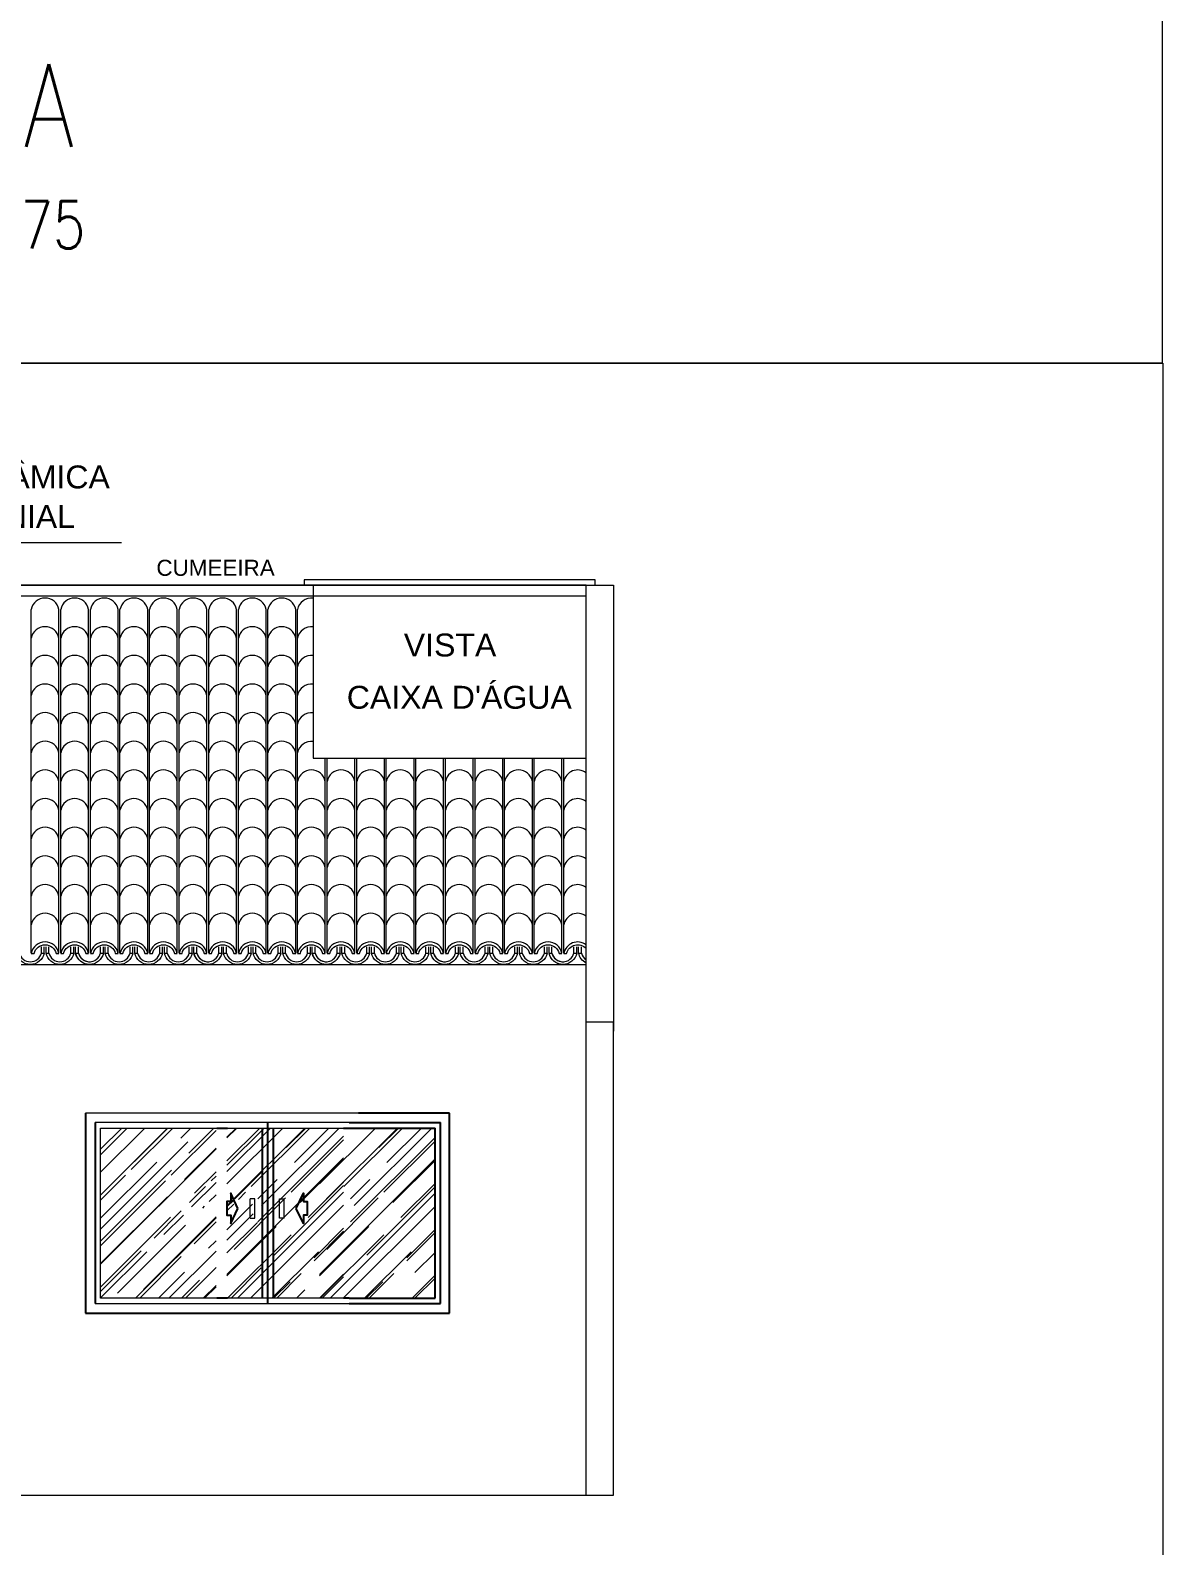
# Model space of a CAD drawing. Header units: millimetres. Extents: x 1345 to 2117, y 1214 to 1365.
# Drawn here: x 1883.94 to 1890.16, y 1279.62 to 1287.95 of the extents above; entities that cross this region are included whole.
import ezdxf
from ezdxf.enums import TextEntityAlignment as Align

# ---------------------------------------------------------------- set-up
doc = ezdxf.new("R2010")
doc.units = ezdxf.units.MM
doc.header["$LTSCALE"] = 0.5
for name, color, linetype in [('02', 2, 'Continuous'), ('COTAS', 7, 'Continuous'), ('DIVERSOS', 4, 'Continuous'), ('PAGPISO', 8, 'Continuous'), ('parede', 2, 'Continuous'), ('texto pequeno', 3, 'Continuous'), ('V5', 4, 'Continuous')]:
    doc.layers.add(name, color=color, linetype=linetype)
for name, color, linetype, lineweight in [('E-TXT-G', 3, 'Continuous', 30), ('E-TXT-W', 7, 'Continuous', 15), ('E-TXT-Y', 2, 'Continuous', 40)]:
    doc.layers.add(name, color=color, linetype=linetype, lineweight=lineweight)
doc.styles.add('REG140', font='romans.shx', dxfattribs={"width": 0.8, "height": 0.35})
doc.styles.add('REG80', font='romans.shx', dxfattribs={"width": 0.8, "height": 0.1})
doc.styles.add('SANSSERIF', font='sas_____.pfb', dxfattribs={"height": 1})
doc.styles.add('SANSSERIF2', font='sanssb__.ttf', dxfattribs={"width": 0.8})

# ---------------------------------------------------------------- blocks, each defined once
blk = doc.blocks.new('IND_DES')
at = {"layer": 'E-TXT-W'}
blk.add_line((0.0269, -0.2428), (0.1984, -0.2428), dxfattribs=at)
at = {"layer": 'E-TXT-G', "style": 'REG80', "width": 0.8}
for s, p in [('ESCALA', (-0.4463, -0.2864)), ('1', (0.2426, -0.2864)), (':', (0.3988, -0.2706))]:
    blk.add_text(s, height=0.1, dxfattribs=at).set_placement(p)
blk.add_attdef('ESCALA', (0.4897, -0.2812), '', height=0.1, dxfattribs=at)
at = {"layer": 'E-TXT-W', "style": 'SANSSERIF2', "width": 0.6}
blk.add_attdef('00', text='', height=0.4, dxfattribs=at).set_placement((-0.7083, -0.2881), align=Align.CENTER)
at = {"layer": 'E-TXT-Y', "style": 'REG140', "width": 0.8}
for tag, p in [('PROJETO', (-0.4563, 0.1829)), ('DESENHO', (-0.4582, -0.0658))]:
    blk.add_attdef(tag, p, '', height=0.175, dxfattribs=at)
blk = doc.blocks.new('_JAN-SETA')
blk.add_lwpolyline([(0, 0), (7.5, 7.9026), (7.5, 3.5), (11.5, 3.5), (11.5, -3.5), (7.5, -3.5), (7.5, -7.9026)], close=True)

msp = doc.modelspace()

# ---------------------------------------------------------------- linework, layer by layer
at = {"lineweight": 18}
for p, q in [((1884, 1282.878), (1884, 1282.9131)), ((1884.0155, 1282.878), (1884.0155, 1282.9131)), ((1884.0257, 1282.878), (1884.0257, 1282.9131)), ((1884.0413, 1282.878), (1884.0413, 1282.9131)), ((1884.1625, 1282.878), (1884.1625, 1282.9131)), ((1884.1781, 1282.878), (1884.1781, 1282.9131)), ((1884.1883, 1282.878), (1884.1883, 1282.9131)), ((1884.2039, 1282.878), (1884.2039, 1282.9131)), ((1884.3251, 1282.878), (1884.3251, 1282.9131)), ((1884.3407, 1282.878), (1884.3407, 1282.9131)), ((1884.3508, 1282.878), (1884.3508, 1282.9131)), ((1884.3664, 1282.878), (1884.3664, 1282.9131)), ((1884.4877, 1282.878), (1884.4877, 1282.9131)), ((1884.5033, 1282.878), (1884.5033, 1282.9131)), ((1884.5134, 1282.878), (1884.5134, 1282.9131)), ((1884.529, 1282.878), (1884.529, 1282.9131)), ((1884.6502, 1282.878), (1884.6502, 1282.9131)), ((1884.6658, 1282.878), (1884.6658, 1282.9131)), ((1884.676, 1282.878), (1884.676, 1282.9131)), ((1884.6916, 1282.878), (1884.6916, 1282.9131)), ((1884.8128, 1282.878), (1884.8128, 1282.9131)), ((1884.8284, 1282.878), (1884.8284, 1282.9131)), ((1884.8386, 1282.878), (1884.8386, 1282.9131)), ((1884.8541, 1282.878), (1884.8541, 1282.9131)), ((1884.9754, 1282.878), (1884.9754, 1282.9131)), ((1884.991, 1282.878), (1884.991, 1282.9131)), ((1885.0011, 1282.878), (1885.0011, 1282.9131)), ((1885.0167, 1282.878), (1885.0167, 1282.9131)), ((1885.138, 1282.878), (1885.138, 1282.9131)), ((1885.1535, 1282.878), (1885.1535, 1282.9131)), ((1885.1637, 1282.878), (1885.1637, 1282.9131)), ((1885.1793, 1282.878), (1885.1793, 1282.9131)), ((1885.3005, 1282.878), (1885.3005, 1282.9131)), ((1885.3161, 1282.878), (1885.3161, 1282.9131)), ((1885.3263, 1282.878), (1885.3263, 1282.9131)), ((1885.3419, 1282.878), (1885.3419, 1282.9131)), ((1885.4631, 1282.878), (1885.4631, 1282.9131)), ((1885.4787, 1282.878), (1885.4787, 1282.9131)), ((1885.4888, 1282.878), (1885.4888, 1282.9131)), ((1885.5044, 1282.878), (1885.5044, 1282.9131)), ((1885.6257, 1282.878), (1885.6257, 1282.9131)), ((1885.6412, 1282.878), (1885.6412, 1282.9131)), ((1885.6514, 1282.878), (1885.6514, 1282.9131)), ((1885.667, 1282.878), (1885.667, 1282.9131)), ((1885.7882, 1282.878), (1885.7882, 1282.9131)), ((1885.8038, 1282.878), (1885.8038, 1282.9131)), ((1885.814, 1282.878), (1885.814, 1282.9131)), ((1885.8296, 1282.878), (1885.8296, 1282.9131)), ((1885.9508, 1282.878), (1885.9508, 1282.9131)), ((1885.9664, 1282.878), (1885.9664, 1282.9131)), ((1885.9765, 1282.878), (1885.9765, 1282.9131)), ((1885.9921, 1282.878), (1885.9921, 1282.9131)), ((1886.1134, 1282.878), (1886.1134, 1282.9131)), ((1886.129, 1282.878), (1886.129, 1282.9131)), ((1886.1391, 1282.878), (1886.1391, 1282.9131)), ((1886.1547, 1282.878), (1886.1547, 1282.9131)), ((1886.2759, 1282.878), (1886.2759, 1282.9131)), ((1886.2915, 1282.878), (1886.2915, 1282.9131)), ((1886.3017, 1282.878), (1886.3017, 1282.9131)), ((1886.3173, 1282.878), (1886.3173, 1282.9131)), ((1886.4385, 1282.878), (1886.4385, 1282.9131)), ((1886.4541, 1282.878), (1886.4541, 1282.9131)), ((1886.4643, 1282.878), (1886.4643, 1282.9131)), ((1886.4798, 1282.878), (1886.4798, 1282.9131)), ((1886.6011, 1282.878), (1886.6011, 1282.9131)), ((1886.6167, 1282.878), (1886.6167, 1282.9131)), ((1886.6268, 1282.878), (1886.6268, 1282.9131)), ((1886.6424, 1282.878), (1886.6424, 1282.9131)), ((1886.7637, 1282.878), (1886.7637, 1282.9131)), ((1886.7792, 1282.878), (1886.7792, 1282.9131)), ((1886.7894, 1282.878), (1886.7894, 1282.9131)), ((1886.805, 1282.878), (1886.805, 1282.9131)), ((1886.9262, 1282.878), (1886.9262, 1282.9131)), ((1886.9418, 1282.878), (1886.9418, 1282.9131)), ((1886.952, 1282.878), (1886.952, 1282.9131)), ((1886.9676, 1282.878), (1886.9676, 1282.9131)), ((1882.6439, 1282.8159), (1884.2696, 1282.8159)), ((1883.2941, 1282.8159), (1884.9199, 1282.8159)), ((1883.9444, 1282.8159), (1885.5702, 1282.8159)), ((1884.5947, 1282.8159), (1886.2204, 1282.8159)), ((1885.245, 1282.8159), (1886.8707, 1282.8159)), ((1885.4076, 1282.8159), (1886.9933, 1282.8159)), ((1884.3258, 1281.9164), (1884.9633, 1281.9164)), ((1884.3258, 1280.9814), (1884.3258, 1281.9164)), ((1885.0233, 1281.9164), (1885.6608, 1281.9164)), ((1885.1472, 1281.4216), (1885.1472, 1281.5266)), ((1885.1735, 1281.5266), (1885.1472, 1281.5266)), ((1885.1735, 1281.4216), (1885.1735, 1281.5266)), ((1885.3077, 1281.4216), (1885.3077, 1281.5266)), ((1885.3077, 1281.5266), (1885.3339, 1281.5266)), ((1885.3339, 1281.4216), (1885.3339, 1281.5266)), ((1885.1472, 1281.4216), (1885.1735, 1281.4216)), ((1885.3339, 1281.4216), (1885.3077, 1281.4216)), ((1884.9633, 1280.9814), (1884.3258, 1280.9814)), ((1885.6608, 1280.9814), (1885.0233, 1280.9814))]:
    msp.add_line(p, q, dxfattribs=at)
at = {"color": 7, "linetype": 'ByBlock'}
for p, q in [((1884.2433, 1281.9989), (1884.2433, 1280.8989)), ((1886.2433, 1281.9989), (1885.7433, 1281.9989)), ((1886.2433, 1280.8989), (1886.2433, 1281.9989)), ((1884.2958, 1281.9464), (1884.2958, 1280.9514)), ((1884.9633, 1281.9164), (1885.0233, 1281.9164)), ((1885.2133, 1281.9164), (1885.2133, 1280.9814)), ((1885.2433, 1281.9464), (1885.2433, 1280.9514)), ((1885.2733, 1281.9164), (1885.2733, 1280.9814)), ((1885.6608, 1281.9164), (1885.6908, 1281.9164)), ((1885.6908, 1281.9464), (1885.7433, 1281.9464)), ((1885.6908, 1281.9164), (1885.7433, 1281.9164)), ((1885.7433, 1281.9464), (1886.1933, 1281.9464)), ((1885.7433, 1281.9164), (1886.1633, 1281.9164)), ((1886.1633, 1280.9814), (1886.1633, 1281.9164)), ((1886.1933, 1280.9514), (1886.1933, 1281.9464)), ((1885.0233, 1280.9814), (1884.9633, 1280.9814)), ((1885.6908, 1280.9814), (1885.6608, 1280.9814)), ((1885.6908, 1280.9814), (1886.1633, 1280.9814)), ((1885.6908, 1280.9514), (1886.1933, 1280.9514)), ((1884.2433, 1280.8989), (1886.2433, 1280.8989)), ((1884.2433, 1280.8989), (1884.2433, 1280.8989))]:
    msp.add_line(p, q, dxfattribs=at)
at = {"lineweight": 18, "flags": 128}
for points in [[(1883.9444, 1282.8759), (1883.96, 1282.8759, -0.788263), (1884.0812, 1282.8759), (1884.0968, 1282.8759, 0.827036)], [(1884.107, 1282.8759), (1884.1226, 1282.8759, -0.788263), (1884.2438, 1282.8759), (1884.2594, 1282.8759, 0.827036)], [(1884.2696, 1282.8759), (1884.2851, 1282.8759, -0.788263), (1884.4064, 1282.8759), (1884.422, 1282.8759, 0.827036)], [(1884.4321, 1282.8759), (1884.4477, 1282.8759, -0.788263), (1884.569, 1282.8759), (1884.5845, 1282.8759, 0.827036)], [(1884.5947, 1282.8759), (1884.6103, 1282.8759, -0.788263), (1884.7315, 1282.8759), (1884.7471, 1282.8759, 0.827036)], [(1884.7573, 1282.8759), (1884.7729, 1282.8759, -0.788263), (1884.8941, 1282.8759), (1884.9097, 1282.8759, 0.827036)], [(1884.9198, 1282.8759), (1884.9354, 1282.8759, -0.788263), (1885.0567, 1282.8759), (1885.0723, 1282.8759, 0.827036)], [(1885.0824, 1282.8759), (1885.098, 1282.8759, -0.788263), (1885.2192, 1282.8759), (1885.2348, 1282.8759, 0.827036)], [(1885.245, 1282.8759), (1885.2606, 1282.8759, -0.788263), (1885.3818, 1282.8759), (1885.3974, 1282.8759, 0.827036)], [(1885.4076, 1282.8759), (1885.4231, 1282.8759, -0.788263), (1885.5444, 1282.8759), (1885.56, 1282.8759, 0.827036)], [(1885.5701, 1282.8759), (1885.5857, 1282.8759, -0.788263), (1885.7069, 1282.8759), (1885.7225, 1282.8759, 0.827036)], [(1885.7327, 1282.8759), (1885.7483, 1282.8759, -0.788263), (1885.8695, 1282.8759), (1885.8851, 1282.8759, 0.827036)], [(1885.8953, 1282.8759), (1885.9108, 1282.8759, -0.788263), (1886.0321, 1282.8759), (1886.0477, 1282.8759, 0.827036)], [(1886.0578, 1282.8759), (1886.0734, 1282.8759, -0.788263), (1886.1947, 1282.8759), (1886.2102, 1282.8759, 0.827036)], [(1886.2204, 1282.8759), (1886.236, 1282.8759, -0.788263), (1886.3572, 1282.8759), (1886.3728, 1282.8759, 0.827036)], [(1886.383, 1282.8759), (1886.3986, 1282.8759, -0.788263), (1886.5198, 1282.8759), (1886.5354, 1282.8759, 0.827036)], [(1886.5455, 1282.8759), (1886.5611, 1282.8759, -0.788263), (1886.6824, 1282.8759), (1886.698, 1282.8759, 0.827036)], [(1886.7081, 1282.8759), (1886.7237, 1282.8759, -0.788263), (1886.8449, 1282.8759), (1886.8605, 1282.8759, 0.827036)], [(1883.8631, 1282.878), (1883.8787, 1282.878, 0.788263), (1884, 1282.878), (1884.0155, 1282.878, -0.827036)], [(1884.0257, 1282.878), (1884.0413, 1282.878, 0.788263), (1884.1625, 1282.878), (1884.1781, 1282.878, -0.827036)], [(1884.1883, 1282.878), (1884.2039, 1282.878, 0.788263), (1884.3251, 1282.878), (1884.3407, 1282.878, -0.827036)], [(1884.3508, 1282.878), (1884.3664, 1282.878, 0.788263), (1884.4877, 1282.878), (1884.5033, 1282.878, -0.827036)], [(1884.5134, 1282.878), (1884.529, 1282.878, 0.788263), (1884.6502, 1282.878), (1884.6658, 1282.878, -0.827036)], [(1884.676, 1282.878), (1884.6916, 1282.878, 0.788263), (1884.8128, 1282.878), (1884.8284, 1282.878, -0.827036)], [(1884.8386, 1282.878), (1884.8541, 1282.878, 0.788263), (1884.9754, 1282.878), (1884.991, 1282.878, -0.827036)], [(1885.0011, 1282.878), (1885.0167, 1282.878, 0.788263), (1885.138, 1282.878), (1885.1535, 1282.878, -0.827036)], [(1885.1637, 1282.878), (1885.1793, 1282.878, 0.788263), (1885.3005, 1282.878), (1885.3161, 1282.878, -0.827036)], [(1885.3263, 1282.878), (1885.3419, 1282.878, 0.788263), (1885.4631, 1282.878), (1885.4787, 1282.878, -0.827036)], [(1885.4888, 1282.878), (1885.5044, 1282.878, 0.788263), (1885.6257, 1282.878), (1885.6412, 1282.878, -0.827036)], [(1885.6514, 1282.878), (1885.667, 1282.878, 0.788263), (1885.7882, 1282.878), (1885.8038, 1282.878, -0.827036)], [(1885.814, 1282.878), (1885.8296, 1282.878, 0.788263), (1885.9508, 1282.878), (1885.9664, 1282.878, -0.827036)], [(1885.9765, 1282.878), (1885.9921, 1282.878, 0.788263), (1886.1134, 1282.878), (1886.129, 1282.878, -0.827036)], [(1886.1391, 1282.878), (1886.1547, 1282.878, 0.788263), (1886.2759, 1282.878), (1886.2915, 1282.878, -0.827036)], [(1886.3017, 1282.878), (1886.3173, 1282.878, 0.788263), (1886.4385, 1282.878), (1886.4541, 1282.878, -0.827036)], [(1886.4643, 1282.878), (1886.4798, 1282.878, 0.788263), (1886.6011, 1282.878), (1886.6167, 1282.878, -0.827036)], [(1886.6268, 1282.878), (1886.6424, 1282.878, 0.788263), (1886.7637, 1282.878), (1886.7792, 1282.878, -0.827036)], [(1886.7894, 1282.878), (1886.805, 1282.878, 0.788263), (1886.9262, 1282.878), (1886.9418, 1282.878, -0.827036)]]:
    msp.add_lwpolyline(points, format="xyb", close=True, dxfattribs=at)
for points in [[(1886.9933, 1282.9235, 0.553916), (1886.8707, 1282.8759), (1886.8863, 1282.8759, -0.60452), (1886.9933, 1282.903)], [(1884.2696, 1282.8151, -0.378735), (1884.1883, 1282.878), (1884.2039, 1282.878, 0.369975), (1884.2696, 1282.8304)], [(1884.9199, 1282.8151, -0.378735), (1884.8386, 1282.878), (1884.8541, 1282.878, 0.369975), (1884.9199, 1282.8304)], [(1885.5702, 1282.8151, -0.378735), (1885.4888, 1282.878), (1885.5044, 1282.878, 0.369975), (1885.5702, 1282.8304)], [(1886.2204, 1282.8151, -0.378735), (1886.1391, 1282.878), (1886.1547, 1282.878, 0.369975), (1886.2204, 1282.8304)], [(1886.8707, 1282.8151, -0.378735), (1886.7894, 1282.878), (1886.805, 1282.878, 0.369975), (1886.8707, 1282.8304)], [(1886.9933, 1282.8232, -0.23306), (1886.952, 1282.878), (1886.9676, 1282.878, 0.187537), (1886.9933, 1282.8409, 0.187537)]]:
    msp.add_lwpolyline(points, format="xyb", dxfattribs=at)
at = {"lineweight": 18}
for points in [[(1885.7433, 1281.9989), (1884.2433, 1281.9989)], [(1885.6908, 1281.9464), (1884.2958, 1281.9464)], [(1884.2958, 1280.9514), (1885.6908, 1280.9514)]]:
    msp.add_lwpolyline(points, dxfattribs=at)
at = {"layer": '02', "lineweight": 18}
for points in [[(1877.6411, 1295.292), (1890.1586, 1295.292), (1890.1586, 1286.1196), (1877.6411, 1286.1196)], [(1877.6411, 1286.1196), (1890.1612, 1286.1196), (1890.1612, 1277.667), (1877.6411, 1277.667)]]:
    msp.add_lwpolyline(points, close=True, dxfattribs=at)
at = {"layer": 'COTAS', "lineweight": 18}
for p, q in [((1880.1433, 1284.8989), (1887.1433, 1284.8989)), ((1886.9933, 1282.4489), (1886.9933, 1284.8989)), ((1887.1433, 1284.8989), (1887.1433, 1282.4489))]:
    msp.add_line(p, q, dxfattribs=at)
at = {"layer": 'DIVERSOS', "lineweight": 18}
for p, q in [((1882.8391, 1285.135), (1884.4402, 1285.135)), ((1887.0433, 1284.9289), (1885.4433, 1284.9289)), ((1885.4433, 1284.9289), (1885.4433, 1284.8989)), ((1887.0433, 1284.8989), (1887.0433, 1284.9289)), ((1885.4433, 1284.8989), (1887.0433, 1284.8989))]:
    msp.add_line(p, q, dxfattribs=at)
msp.add_lwpolyline([(1886.9933, 1283.9489), (1886.9933, 1284.8989), (1885.4933, 1284.8989), (1885.4933, 1283.9489)], close=True, dxfattribs=at)
at = {"layer": 'PAGPISO', "lineweight": 18}
for p, q in [((1884.3258, 1281.77), (1884.4723, 1281.9164)), ((1884.3258, 1281.8002), (1884.4421, 1281.9164)), ((1884.3258, 1281.6738), (1884.5684, 1281.9164)), ((1884.3258, 1281.5475), (1884.6948, 1281.9164)), ((1884.4472, 1281.6708), (1884.6929, 1281.9164)), ((1884.4944, 1281.6877), (1884.7231, 1281.9164)), ((1884.7659, 1281.8612), (1884.8211, 1281.9164)), ((1884.8102, 1281.7792), (1884.9475, 1281.9164)), ((1885.0198, 1281.8661), (1885.0701, 1281.9164)), ((1885.0198, 1281.6775), (1885.2587, 1281.9164)), ((1885.0198, 1281.7115), (1885.2247, 1281.9164)), ((1885.0198, 1281.8624), (1885.0738, 1281.9164)), ((1885.0198, 1281.736), (1885.2002, 1281.9164)), ((1885.0198, 1281.6097), (1885.3265, 1281.9164)), ((1885.0573, 1281.5266), (1885.4472, 1281.9164)), ((1885.1535, 1281.5944), (1885.4755, 1281.9164)), ((1885.2105, 1281.4911), (1885.6358, 1281.9164)), ((1885.3458, 1281.8094), (1885.4529, 1281.9164)), ((1885.3901, 1281.7273), (1885.5792, 1281.9164)), ((1885.5287, 1281.6097), (1885.8355, 1281.9164)), ((1885.5663, 1281.5266), (1885.9562, 1281.9164)), ((1885.6624, 1281.5944), (1885.9845, 1281.9164)), ((1885.7194, 1281.4911), (1886.1448, 1281.9164)), ((1885.8548, 1281.8094), (1885.9619, 1281.9164)), ((1885.8991, 1281.7273), (1886.0882, 1281.9164)), ((1884.3258, 1281.3608), (1884.8055, 1281.8405)), ((1884.7141, 1281.6566), (1884.9598, 1281.9023)), ((1885.1895, 1281.4003), (1885.6608, 1281.8716)), ((1885.3732, 1281.5633), (1885.6608, 1281.8509)), ((1885.6984, 1281.4003), (1886.1633, 1281.8652)), ((1885.8821, 1281.5633), (1886.1633, 1281.8444)), ((1884.3258, 1281.1684), (1884.9598, 1281.8024)), ((1884.7867, 1281.6331), (1884.9598, 1281.8061)), ((1885.0198, 1281.1118), (1885.6608, 1281.7528)), ((1885.4222, 1281.5067), (1885.6608, 1281.7453)), ((1885.5287, 1281.1118), (1886.1633, 1281.7464)), ((1884.3258, 1281.4211), (1884.6339, 1281.7292)), ((1884.3258, 1281.2948), (1884.716, 1281.6849)), ((1884.8423, 1281.5586), (1884.9598, 1281.676)), ((1885.063, 1281.5266), (1885.2138, 1281.6774)), ((1885.9312, 1281.5067), (1886.1633, 1281.7388)), ((1884.3258, 1281.5192), (1884.4632, 1281.6566)), ((1884.3258, 1281.2684), (1884.683, 1281.6255)), ((1884.8146, 1281.5064), (1884.9027, 1281.5944)), ((1884.8255, 1281.4833), (1884.9598, 1281.6175)), ((1884.9338, 1281.6255), (1884.9598, 1281.6515)), ((1885.1895, 1281.5267), (1885.2959, 1281.6331)), ((1885.2789, 1281.2182), (1885.6608, 1281.6001)), ((1885.4665, 1281.4247), (1885.6608, 1281.6189)), ((1885.6984, 1281.5267), (1885.8048, 1281.6331)), ((1885.7878, 1281.2182), (1886.1633, 1281.5936)), ((1885.9755, 1281.4247), (1886.1633, 1281.6125)), ((1884.3258, 1281.1722), (1884.6924, 1281.5388)), ((1884.9227, 1281.5126), (1884.9598, 1281.5497)), ((1885.0198, 1281.489), (1885.0568, 1281.526)), ((1885.0198, 1281.4833), (1885.0568, 1281.5204)), ((1885.0198, 1281.357), (1885.161, 1281.4982)), ((1885.0198, 1281.4607), (1885.0568, 1281.4978)), ((1885.0592, 1281.2493), (1885.3421, 1281.5322)), ((1885.078, 1280.9814), (1885.6608, 1281.5643)), ((1885.0831, 1281.524), (1885.1224, 1281.5633)), ((1885.5681, 1281.2493), (1885.851, 1281.5322)), ((1885.587, 1280.9814), (1886.1633, 1281.5578)), ((1884.3258, 1281.0421), (1884.7103, 1281.4266)), ((1884.5179, 1280.9814), (1884.9598, 1281.4233)), ((1884.5604, 1281.0296), (1884.9598, 1281.429)), ((1884.6198, 1281.3115), (1884.769, 1281.4608)), ((1884.6735, 1281.3313), (1884.7806, 1281.4384)), ((1884.8866, 1281.4765), (1884.8964, 1281.4863)), ((1885.0198, 1281.3004), (1885.1644, 1281.445)), ((1885.1497, 1280.9814), (1885.6608, 1281.4926)), ((1885.6586, 1280.9814), (1886.1633, 1281.4861)), ((1884.4193, 1281.0092), (1884.7923, 1281.3822)), ((1884.8395, 1281.2804), (1884.9598, 1281.4007)), ((1885.0198, 1281.2306), (1885.1869, 1281.3977)), ((1885.0198, 1281.1042), (1885.2902, 1281.3747)), ((1885.0233, 1280.9814), (1885.3722, 1281.3304)), ((1885.4986, 1281.204), (1885.6608, 1281.3662)), ((1885.4986, 1281.187), (1885.6608, 1281.3493)), ((1885.5287, 1281.1042), (1885.7992, 1281.3747)), ((1885.5323, 1280.9814), (1885.8812, 1281.3304)), ((1886.0075, 1281.204), (1886.1633, 1281.3598)), ((1886.0075, 1281.187), (1886.1633, 1281.3428)), ((1884.9187, 1281.2559), (1884.9598, 1281.297)), ((1884.3258, 1281.0175), (1884.5491, 1281.2408)), ((1884.3258, 1280.9836), (1884.5792, 1281.237)), ((1884.5405, 1280.9814), (1884.7688, 1281.2097)), ((1884.7008, 1280.9814), (1884.9598, 1281.2404)), ((1885.2666, 1280.9814), (1885.5222, 1281.237)), ((1885.5429, 1281.122), (1885.6608, 1281.2399)), ((1885.7755, 1280.9814), (1886.0311, 1281.237)), ((1886.0519, 1281.122), (1886.1633, 1281.2334)), ((1884.6442, 1280.9814), (1884.7867, 1281.1239)), ((1884.7706, 1280.9814), (1884.8687, 1281.0796)), ((1884.7913, 1280.9814), (1884.9598, 1281.1499)), ((1885.0422, 1280.9814), (1885.2082, 1281.1474)), ((1885.293, 1280.9814), (1885.4279, 1281.1163)), ((1885.5287, 1280.9814), (1885.6608, 1281.1135)), ((1885.5438, 1280.9814), (1885.6608, 1281.0984)), ((1885.8019, 1280.9814), (1885.9368, 1281.1163)), ((1886.0377, 1280.9814), (1886.1633, 1281.1071)), ((1886.0528, 1280.9814), (1886.1633, 1281.092)), ((1884.8894, 1280.9814), (1884.9598, 1281.0518)), ((1884.897, 1280.9814), (1884.9598, 1281.0442)), ((1885.276, 1280.9814), (1885.3666, 1281.072)), ((1885.4024, 1280.9814), (1885.4486, 1281.0277)), ((1885.785, 1280.9814), (1885.8755, 1281.072))]:
    msp.add_line(p, q, dxfattribs=at)
at = {"layer": 'parede', "lineweight": 18}
for p, q in [((1886.9933, 1279.8989), (1886.9933, 1282.4989)), ((1887.1433, 1282.4989), (1886.9933, 1282.4989)), ((1887.1433, 1279.8989), (1887.1433, 1282.4989)), ((1880.1433, 1279.8989), (1887.1433, 1279.8989))]:
    msp.add_line(p, q, dxfattribs=at)
at = {"layer": 'V5', "lineweight": 18}
for p, q in [((1886.9933, 1284.8989), (1881.3433, 1284.8989)), ((1886.9933, 1284.8389), (1881.3433, 1284.8389)), ((1883.9444, 1282.878), (1883.9444, 1284.7659)), ((1884.0968, 1282.878), (1884.0968, 1284.7659)), ((1884.107, 1282.878), (1884.107, 1284.7659)), ((1884.2594, 1282.878), (1884.2594, 1284.7659)), ((1884.2696, 1282.878), (1884.2696, 1284.7659)), ((1884.422, 1282.878), (1884.422, 1284.7659)), ((1884.4321, 1282.878), (1884.4321, 1284.7659)), ((1884.5845, 1282.878), (1884.5845, 1284.7659)), ((1884.5947, 1282.878), (1884.5947, 1284.7659)), ((1884.7471, 1282.878), (1884.7471, 1284.7659)), ((1884.7573, 1282.878), (1884.7573, 1284.7659)), ((1884.9097, 1282.878), (1884.9097, 1284.7659)), ((1884.9198, 1282.878), (1884.9198, 1284.7659)), ((1885.0723, 1282.878), (1885.0723, 1284.7659)), ((1885.0824, 1282.878), (1885.0824, 1284.7659)), ((1885.2348, 1282.878), (1885.2348, 1284.7659)), ((1885.245, 1282.878), (1885.245, 1284.7659)), ((1885.3974, 1282.878), (1885.3974, 1284.7659)), ((1885.4076, 1282.878), (1885.4076, 1284.7659)), ((1886.9933, 1282.878), (1886.9933, 1284.8135)), ((1885.56, 1282.878), (1885.56, 1283.9489)), ((1885.5701, 1282.878), (1885.5701, 1283.9489)), ((1885.7225, 1282.878), (1885.7225, 1283.9489)), ((1885.7327, 1282.878), (1885.7327, 1283.9489)), ((1885.8851, 1282.878), (1885.8851, 1283.9489)), ((1885.8953, 1282.878), (1885.8953, 1283.9489)), ((1886.0477, 1282.878), (1886.0477, 1283.9489)), ((1886.0578, 1282.878), (1886.0578, 1283.9489)), ((1886.2102, 1282.878), (1886.2102, 1283.9489)), ((1886.2204, 1282.878), (1886.2204, 1283.9489)), ((1886.3728, 1282.878), (1886.3728, 1283.9489)), ((1886.383, 1282.878), (1886.383, 1283.9489)), ((1886.5354, 1282.878), (1886.5354, 1283.9489)), ((1886.5455, 1282.878), (1886.5455, 1283.9489)), ((1886.698, 1282.878), (1886.698, 1283.9489)), ((1886.7081, 1282.878), (1886.7081, 1283.9489)), ((1886.8605, 1282.878), (1886.8605, 1283.9489)), ((1886.8707, 1282.878), (1886.8707, 1283.9489))]:
    msp.add_line(p, q, dxfattribs=at)
for centre, start in [((1884.0206, 1284.7514), 10.81608), ((1884.1832, 1284.7514), 10.81608), ((1884.3458, 1284.7514), 10.81608), ((1884.5083, 1284.7514), 10.81608), ((1884.6709, 1284.7514), 10.81608), ((1884.8335, 1284.7514), 10.81608), ((1884.996, 1284.7514), 10.81608), ((1885.1586, 1284.7514), 10.81608), ((1885.3212, 1284.7514), 10.81608), ((1885.4838, 1284.7514), 82.93204), ((1884.0206, 1284.5939), 10.81608), ((1884.1832, 1284.5939), 10.81608), ((1884.3458, 1284.5939), 10.81608), ((1884.5083, 1284.5939), 10.81608), ((1884.6709, 1284.5939), 10.81608), ((1884.8335, 1284.5939), 10.81608), ((1884.996, 1284.5939), 10.81608), ((1885.1586, 1284.5939), 10.81608), ((1885.3212, 1284.5939), 10.81608), ((1885.4838, 1284.5939), 82.93204), ((1884.0206, 1284.4364), 10.81608), ((1884.1832, 1284.4364), 10.81608), ((1884.3458, 1284.4364), 10.81608), ((1884.5083, 1284.4364), 10.81608), ((1884.6709, 1284.4364), 10.81608), ((1884.8335, 1284.4364), 10.81608), ((1884.996, 1284.4364), 10.81608), ((1885.1586, 1284.4364), 10.81608), ((1885.3212, 1284.4364), 10.81608), ((1885.4838, 1284.4364), 82.93204), ((1884.0206, 1284.2789), 10.81608), ((1884.1832, 1284.2789), 10.81608), ((1884.3458, 1284.2789), 10.81608), ((1884.5083, 1284.2789), 10.81608), ((1884.6709, 1284.2789), 10.81608), ((1884.8335, 1284.2789), 10.81608), ((1884.996, 1284.2789), 10.81608), ((1885.1586, 1284.2789), 10.81608), ((1885.3212, 1284.2789), 10.81608), ((1885.4838, 1284.2789), 82.93204), ((1884.0206, 1284.1214), 10.81608), ((1884.1832, 1284.1214), 10.81608), ((1884.3458, 1284.1214), 10.81608), ((1884.5083, 1284.1214), 10.81608), ((1884.6709, 1284.1214), 10.81608), ((1884.8335, 1284.1214), 10.81608), ((1884.996, 1284.1214), 10.81608), ((1885.1586, 1284.1214), 10.81608), ((1885.3212, 1284.1214), 10.81608), ((1885.4838, 1284.1214), 82.93204), ((1884.0206, 1283.9639), 10.81608), ((1884.1832, 1283.9639), 10.81608), ((1884.3458, 1283.9639), 10.81608), ((1884.5083, 1283.9639), 10.81608), ((1884.6709, 1283.9639), 10.81608), ((1884.8335, 1283.9639), 10.81608), ((1884.996, 1283.9639), 10.81608), ((1885.1586, 1283.9639), 10.81608), ((1885.3212, 1283.9639), 10.81608), ((1885.4838, 1283.9639), 82.93204), ((1884.0206, 1283.8064), 10.81608), ((1884.1832, 1283.8064), 10.81608), ((1884.3458, 1283.8064), 10.81608), ((1884.5083, 1283.8064), 10.81608), ((1884.6709, 1283.8064), 10.81608), ((1884.8335, 1283.8064), 10.81608), ((1884.996, 1283.8064), 10.81608), ((1885.1586, 1283.8064), 10.81608), ((1885.3212, 1283.8064), 10.81608), ((1885.4838, 1283.8064), 10.81608), ((1885.6463, 1283.8064), 10.81608), ((1885.8089, 1283.8064), 10.81608), ((1885.9715, 1283.8064), 10.81608), ((1886.134, 1283.8064), 10.81608), ((1886.2966, 1283.8064), 10.81608), ((1886.4592, 1283.8064), 10.81608), ((1886.6217, 1283.8064), 10.81608), ((1886.7843, 1283.8064), 10.81608), ((1886.9469, 1283.8064), 53.25287), ((1884.0206, 1283.6489), 10.81608), ((1884.1832, 1283.6489), 10.81608), ((1884.3458, 1283.6489), 10.81608), ((1884.5083, 1283.6489), 10.81608), ((1884.6709, 1283.6489), 10.81608), ((1884.8335, 1283.6489), 10.81608), ((1884.996, 1283.6489), 10.81608), ((1885.1586, 1283.6489), 10.81608), ((1885.3212, 1283.6489), 10.81608), ((1885.4838, 1283.6489), 10.81608), ((1885.6463, 1283.6489), 10.81608), ((1885.8089, 1283.6489), 10.81608), ((1885.9715, 1283.6489), 10.81608), ((1886.134, 1283.6489), 10.81608), ((1886.2966, 1283.6489), 10.81608), ((1886.4592, 1283.6489), 10.81608), ((1886.6217, 1283.6489), 10.81608), ((1886.7843, 1283.6489), 10.81608), ((1886.9469, 1283.6489), 53.25287), ((1884.0206, 1283.4914), 10.81608), ((1884.1832, 1283.4914), 10.81608), ((1884.3458, 1283.4914), 10.81608), ((1884.5083, 1283.4914), 10.81608), ((1884.6709, 1283.4914), 10.81608), ((1884.8335, 1283.4914), 10.81608), ((1884.996, 1283.4914), 10.81608), ((1885.1586, 1283.4914), 10.81608), ((1885.3212, 1283.4914), 10.81608), ((1885.4838, 1283.4914), 10.81608), ((1885.6463, 1283.4914), 10.81608), ((1885.8089, 1283.4914), 10.81608), ((1885.9715, 1283.4914), 10.81608), ((1886.134, 1283.4914), 10.81608), ((1886.2966, 1283.4914), 10.81608), ((1886.4592, 1283.4914), 10.81608), ((1886.6217, 1283.4914), 10.81608), ((1886.7843, 1283.4914), 10.81608), ((1886.9469, 1283.4914), 53.25287), ((1884.0206, 1283.3339), 10.81608), ((1884.1832, 1283.3339), 10.81608), ((1884.3458, 1283.3339), 10.81608), ((1884.5083, 1283.3339), 10.81608), ((1884.6709, 1283.3339), 10.81608), ((1884.8335, 1283.3339), 10.81608), ((1884.996, 1283.3339), 10.81608), ((1885.1586, 1283.3339), 10.81608), ((1885.3212, 1283.3339), 10.81608), ((1885.4838, 1283.3339), 10.81608), ((1885.6463, 1283.3339), 10.81608), ((1885.8089, 1283.3339), 10.81608), ((1885.9715, 1283.3339), 10.81608), ((1886.134, 1283.3339), 10.81608), ((1886.2966, 1283.3339), 10.81608), ((1886.4592, 1283.3339), 10.81608), ((1886.6217, 1283.3339), 10.81608), ((1886.7843, 1283.3339), 10.81608), ((1886.9469, 1283.3339), 53.25287), ((1884.0206, 1283.1764), 10.81608), ((1884.1832, 1283.1764), 10.81608), ((1884.3458, 1283.1764), 10.81608), ((1884.5083, 1283.1764), 10.81608), ((1884.6709, 1283.1764), 10.81608), ((1884.8335, 1283.1764), 10.81608), ((1884.996, 1283.1764), 10.81608), ((1885.1586, 1283.1764), 10.81608), ((1885.3212, 1283.1764), 10.81608), ((1885.4838, 1283.1764), 10.81608), ((1885.6463, 1283.1764), 10.81608), ((1885.8089, 1283.1764), 10.81608), ((1885.9715, 1283.1764), 10.81608), ((1886.134, 1283.1764), 10.81608), ((1886.2966, 1283.1764), 10.81608), ((1886.4592, 1283.1764), 10.81608), ((1886.6217, 1283.1764), 10.81608), ((1886.7843, 1283.1764), 10.81608), ((1886.9469, 1283.1764), 53.25287), ((1884.0206, 1283.0189), 10.81608), ((1884.1832, 1283.0189), 10.81608), ((1884.3458, 1283.0189), 10.81608), ((1884.5083, 1283.0189), 10.81608), ((1884.6709, 1283.0189), 10.81608), ((1884.8335, 1283.0189), 10.81608), ((1884.996, 1283.0189), 10.81608), ((1885.1586, 1283.0189), 10.81608), ((1885.3212, 1283.0189), 10.81608), ((1885.4838, 1283.0189), 10.81608), ((1885.6463, 1283.0189), 10.81608), ((1885.8089, 1283.0189), 10.81608), ((1885.9715, 1283.0189), 10.81608), ((1886.134, 1283.0189), 10.81608), ((1886.2966, 1283.0189), 10.81608), ((1886.4592, 1283.0189), 10.81608), ((1886.6217, 1283.0189), 10.81608), ((1886.7843, 1283.0189), 10.81608), ((1886.9469, 1283.0189), 53.25287)]:
    msp.add_arc(centre, 0.0776, start, 169.18392, dxfattribs=at)

# ---------------------------------------------------------------- block references
at = {"lineweight": 18}
ref = msp.add_blockref('IND_DES', (1882.6162, 1287.479), dxfattribs=dict(at, xscale=2.591993519999988, yscale=2.591993519999988, zscale=2.591993519999988))
ref.add_attrib('00', '04', dxfattribs={"layer": 'E-TXT-W', "height": 1.0368, "style": 'SANSSERIF', "width": 0.6}).set_placement((1880.7803, 1286.7322), align=Align.CENTER)
ref.add_attrib('DESENHO', 'CORTE A-A', (1881.4285, 1287.3083), dxfattribs={"layer": 'E-TXT-Y', "height": 0.4536, "style": 'REG140', "width": 0.8})
ref.add_attrib('ESCALA', '75', (1883.8856, 1286.75), dxfattribs={"layer": 'E-TXT-G', "height": 0.2592, "style": 'REG80', "width": 0.8})
at = {"lineweight": 18, "yscale": 0.01049999999986539}
for p, xscale, zscale in [((1885.0802, 1281.4752), -0.005250000000160071, 0.00524999999999864), ((1885.4009, 1281.4752), 0.005250000000160071, 0.005250000000160071)]:
    msp.add_blockref('_JAN-SETA', p, dxfattribs=dict(at, xscale=xscale, zscale=zscale))

# ---------------------------------------------------------------- texts
at = {"layer": 'texto pequeno', "lineweight": 18, "style": 'SANSSERIF'}
for s, height, p in [('TELHA CERÂMICA', 0.126, (1882.8314, 1285.4313)), ('TIPO COLONIAL', 0.126, (1882.8352, 1285.2137)), ('CUMEEIRA', 0.0882, (1884.6321, 1284.951)), ('VISTA', 0.126, (1885.9914, 1284.5078)), ("CAIXA D'ÁGUA", 0.126, (1885.6782, 1284.2205))]:
    msp.add_text(s, height=height, dxfattribs=at).set_placement(p)

doc.saveas('drawing.dxf')
